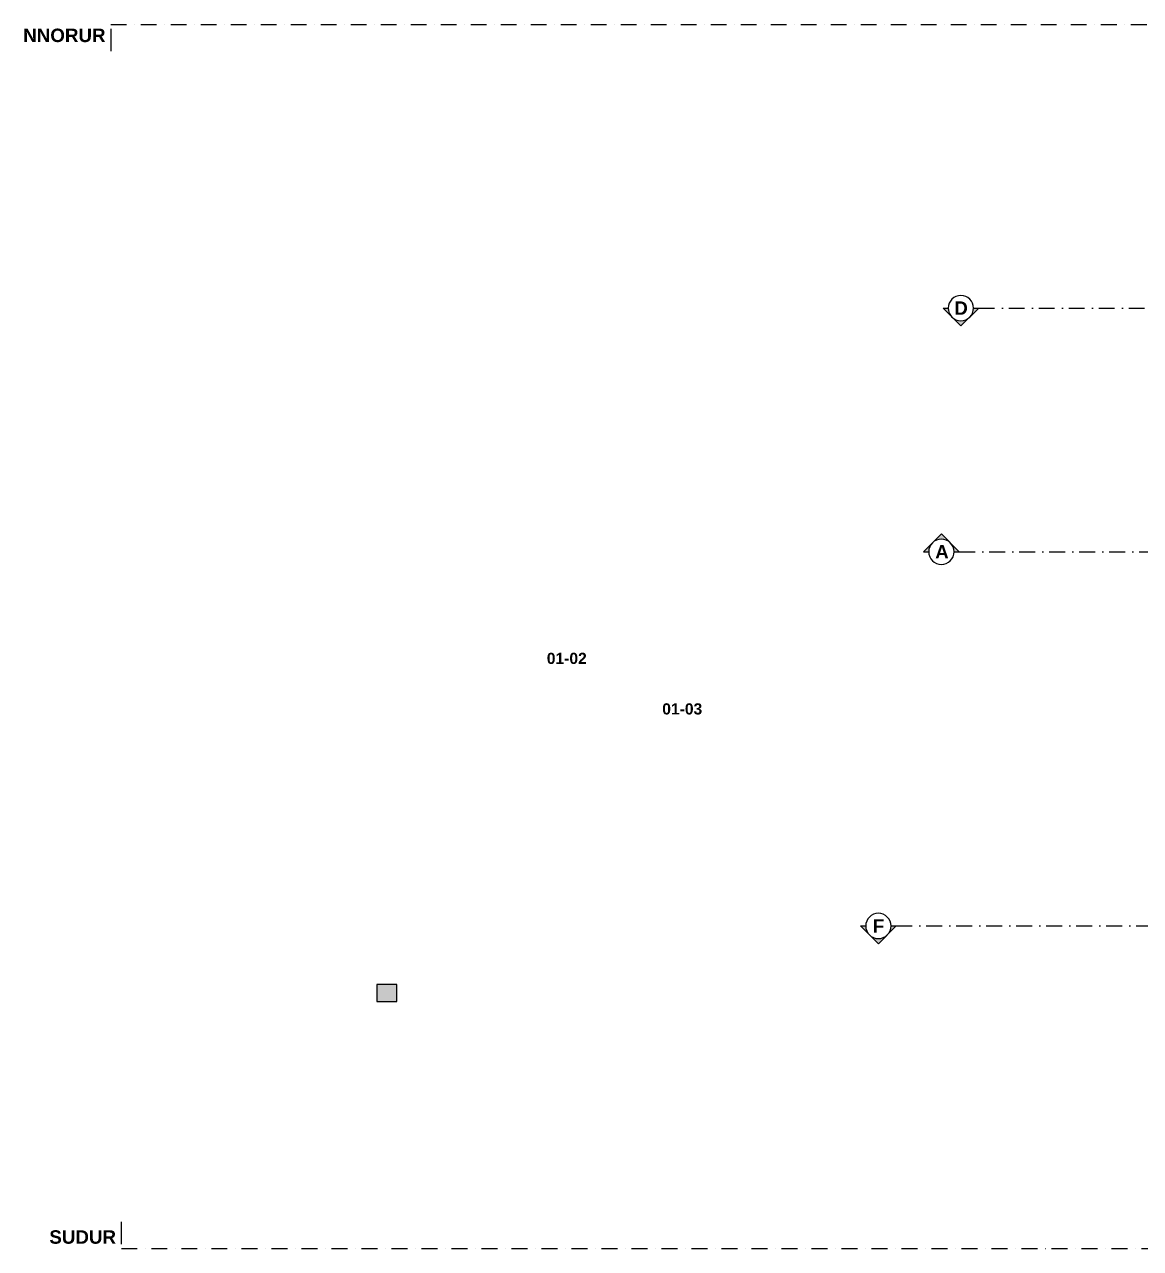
# Model space of a CAD drawing. Header units: millimetres. Extents: x -242231 to 419123, y -2399 to 525285.
# Drawn here: x -161652 to -136716, y 138589 to 165940 of the extents above; entities that cross this region are included whole.
import ezdxf

# ---------------------------------------------------------------- set-up
doc = ezdxf.new("R2010")
doc.units = ezdxf.units.MM
doc.linetypes.add('Dot & Dashed', pattern=[670.277762, 352.777767, -176.388884, 0, -141.111112])
doc.styles.add('GENERATED_STYLE_1', font='swissb.ttf')
doc.styles.add('GENERATED_STYLE_3', font='swissb.ttf')

msp = doc.modelspace()

# ---------------------------------------------------------------- hatches: boundary and pattern name
at = {"linetype": 'Continuous'}
for points in [[(-141012.094, 159602.88, 1), (-140446.409, 159602.88), (-140329.251, 159602.88), (-140729.251, 159202.88), (-141129.251, 159602.88)], [(-141449.396, 154157.728, -1), (-140883.711, 154157.728), (-140766.553, 154157.728), (-141166.553, 154557.728), (-141566.553, 154157.728)], [(-142856.448, 145796.917, 1), (-142290.763, 145796.917), (-142173.605, 145796.917), (-142573.605, 145396.917), (-142973.605, 145796.917)]]:
    msp.add_hatch(color=256, dxfattribs=at).paths.add_polyline_path(points, flags=0)
at = {"linetype": 'Continuous', "lineweight": 0}
msp.add_hatch(color=255, dxfattribs=at).paths.add_polyline_path([(-153779.508, 144112.18), (-153330.892, 144112.18), (-153330.892, 144490.518), (-153779.508, 144490.518)], flags=0)

# ---------------------------------------------------------------- linework, layer by layer
at = {"linetype": 'Dot & Dashed'}
for p, q in [((-159724.514, 165940.038), (-89052.472, 165940.038)), ((-140329.251, 159602.88), (-113097.989, 159602.88)), ((-140766.553, 154157.728), (-113085.034, 154157.728)), ((-142173.605, 145796.917), (-113125.354, 145796.917)), ((-159483.723, 138589.431), (-88980.569, 138589.431))]:
    msp.add_line(p, q, dxfattribs=at)
at = {"linetype": 'Continuous'}
for p, q in [((-159724.514, 165840.038), (-159724.514, 165340.038)), ((-140729.251, 159202.88), (-141129.251, 159602.88)), ((-141129.251, 159602.88), (-141012.094, 159602.88)), ((-140329.251, 159602.88), (-140729.251, 159202.88)), ((-140446.409, 159602.88), (-140329.251, 159602.88)), ((-141166.553, 154557.728), (-141566.553, 154157.728)), ((-140766.553, 154157.728), (-141166.553, 154557.728)), ((-141566.553, 154157.728), (-141449.396, 154157.728)), ((-140883.711, 154157.728), (-140766.553, 154157.728)), ((-142573.605, 145396.917), (-142973.605, 145796.917)), ((-142973.605, 145796.917), (-142856.448, 145796.917)), ((-142173.605, 145796.917), (-142573.605, 145396.917)), ((-142290.763, 145796.917), (-142173.605, 145796.917)), ((-153330.892, 144490.518), (-153779.508, 144490.518)), ((-153779.508, 144490.518), (-153779.508, 144112.18)), ((-153330.892, 144112.18), (-153330.892, 144490.518)), ((-153779.508, 144112.18), (-153330.892, 144112.18)), ((-159483.723, 138689.431), (-159483.723, 139189.431))]:
    msp.add_line(p, q, dxfattribs=at)
for centre, start, end in [((-140729.251, 159602.88), 0, 180), ((-140729.251, 159602.88), 180, 0), ((-141166.553, 154157.728), 0, 180), ((-141166.553, 154157.728), 180, 0), ((-142573.605, 145796.917), 0, 180), ((-142573.605, 145796.917), 180, 0)]:
    msp.add_arc(centre, 282.843, start, end, dxfattribs=at)
for p in [(-140446.409, 159602.88), (-140883.711, 154157.728), (-142290.763, 145796.917)]:
    msp.add_point(p, dxfattribs=at)

# ---------------------------------------------------------------- texts
at = {"style": 'GENERATED_STYLE_3'}
for s, height, p in [('01-02', 250.0001, (-149982.202, 151650.688)), ('01-03', 250, (-147402.267, 150521.967))]:
    msp.add_text(s, height=height, dxfattribs=at).set_placement(p)
at = {"linetype": 'Continuous', "char_height": 300, "attachment_point": 7, "style": 'GENERATED_STYLE_1'}
for s, insert in [('{NNORUR}', (-161680.144, 165542.986)), ('{D}', (-140877.813, 159452.883)), ('{A}', (-141303.764, 154007.731)), ('{F}', (-142699.264, 145646.92)), ('{SUDUR}', (-161096.633, 138692.379))]:
    msp.add_mtext(s, dxfattribs=dict(at, insert=insert))

doc.saveas('drawing.dxf')
